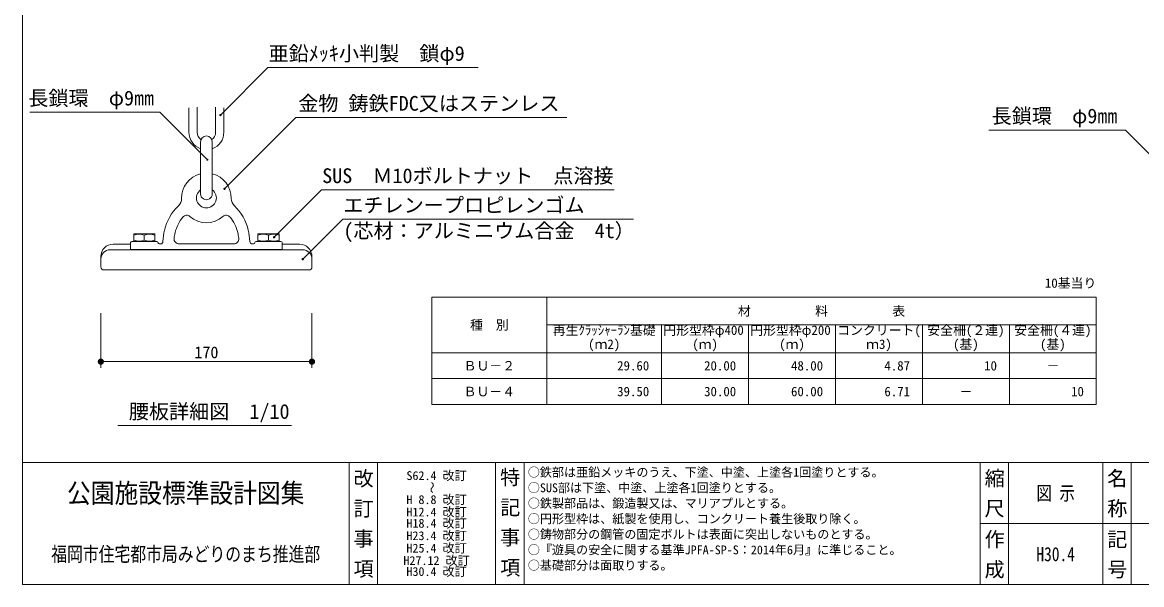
# Model space of a CAD drawing. Units: millimetres at full size, sheet at 1:20; some dimension numbers follow another scale. Extents: x 3676 to 9152, y 4348 to 8082.
# Drawn here: x 3676 to 7281, y 4348 to 6160 of the extents above; entities that cross this region are included whole.
import ezdxf
from ezdxf.enums import TextEntityAlignment as Align

# ---------------------------------------------------------------- set-up
doc = ezdxf.new("R2010")
doc.units = ezdxf.units.MM
doc.header["$LTSCALE"] = 20
for name, color, linetype, lineweight in [('0_2', 7, 'Continuous', 13), ('_0-0_', 7, 'Continuous', 13), ('寸法', 1, 'Continuous', 13), ('本体', 7, 'Continuous', 13)]:
    doc.layers.add(name, color=color, linetype=linetype, lineweight=lineweight)
doc.styles.add('@ＭＳ ゴシック', font='')
doc.styles.add('ＭＳ ゴシック', font='')
doc.styles.get('@ＭＳ ゴシック').set_extended_font_data('@MS Gothic')
doc.styles.get('ＭＳ ゴシック').set_extended_font_data('MS Gothic')

# ---------------------------------------------------------------- blocks, each defined once
blk = doc.blocks.new('filled_dot')
at = {"color": 0, "linetype": 'Continuous', "lineweight": -2, "const_width": 1.25}
blk.add_lwpolyline([(-0.625, 0, 1), (0.625, 0, 1)], format="xyb", close=True, dxfattribs=at)

msp = doc.modelspace()

# ---------------------------------------------------------------- linework, layer by layer
at = {"layer": '0_2'}
for p, q in [((4995.23, 5275.14), (4995.23, 4929.14)), ((4995.23, 5275.14), (7135.23, 5275.14)), ((5365.23, 5275.14), (5365.23, 4929.14)), ((7135.23, 5275.14), (7135.23, 4929.14)), ((5365.23, 5185.14), (7135.23, 5185.14)), ((5735.23, 5185.14), (5735.23, 4929.14)), ((6015.23, 5185.14), (6015.23, 4929.14)), ((6295.23, 5185.14), (6295.23, 4929.14)), ((6575.23, 5185.14), (6575.23, 4929.14)), ((6855.23, 5185.14), (6855.23, 4929.14)), ((4995.23, 5095.14), (7135.23, 5095.14)), ((4995.23, 5012.14), (7135.23, 5012.14)), ((4995.23, 4929.14), (7135.23, 4929.14)), ((8704.78, 4544.91), (6760.89, 4544.91))]:
    msp.add_line(p, q, dxfattribs=at)
at = {"layer": '_0-0_', "color": 6}
msp.add_line((3676.21, 4741.48), (9152.47, 4741.48), dxfattribs=at)
at = {"layer": '_0-0_'}
for p, q in [((4728.33, 4741.48), (4728.33, 4348.33)), ((4820.25, 4741.48), (4820.25, 4348.33)), ((5200.57, 4741.48), (5200.57, 4348.33)), ((5292.5, 4741.48), (5292.5, 4348.33)), ((6760.89, 4741.48), (6760.89, 4348.33)), ((6852.81, 4741.48), (6852.81, 4348.33)), ((7155.77, 4741.48), (7155.77, 4348.55)), ((7247.69, 4741.48), (7247.69, 4348.33))]:
    msp.add_line(p, q, dxfattribs=at)
at = {"layer": '_0-0_', "color": 6}
msp.add_lwpolyline([(9152.47, 7971.96), (3676.21, 7971.96), (3676.21, 4348.33), (9152.47, 4348.33)], close=True, dxfattribs=at)
at = {"layer": '寸法', "color": 3}
msp.add_line((3983.35, 4860.91), (4542.65, 4860.91), dxfattribs=at)
at = {"layer": '寸法'}
for points in [[(4313.89, 5861.51), (4319.2, 5866.81), (4466.98, 6014.6), (5143.82, 6014.6)], [(4271.93, 5717.76), (4266.62, 5723.07), (4118.84, 5870.85), (3700.31, 5870.85)], [(4327.06, 5623.74), (4332.37, 5629.05), (4556.87, 5853.56), (5429.77, 5853.56)], [(7381.92, 5660.07), (7376.62, 5665.37), (7228.83, 5813.16), (6788.81, 5813.16)], [(4486.72, 5467.58), (4492.02, 5472.88), (4639.81, 5620.67), (5581.79, 5620.67)], [(4579.14, 5397.06), (4584.44, 5402.37), (4707.89, 5525.85), (5644.4, 5525.85)]]:
    msp.add_lwpolyline(points, dxfattribs=at)
at = {"layer": '本体'}
for p, q in [((4212.73, 5806.12), (4212.73, 5885.04)), ((4239.19, 5806.12), (4239.19, 5887.37)), ((4298.66, 5806.12), (4298.66, 5887.37)), ((4325.13, 5806.12), (4325.13, 5885.04)), ((4250.07, 5775.25), (4250.07, 5607.76)), ((4287.79, 5775.25), (4287.79, 5607.24)), ((4024.93, 5445.36), (3968.93, 5445.36)), ((4024.93, 5450.36), (4024.93, 5427.36)), ((4108.93, 5454.36), (4028.93, 5454.36)), ((4034.93, 5477.79), (4035.93, 5478.36)), ((4034.93, 5454.94), (4034.93, 5477.79)), ((4034.93, 5454.94), (4035.93, 5454.36)), ((4035.93, 5478.36), (4101.93, 5478.36)), ((4035.93, 5454.36), (4101.93, 5454.36)), ((4068.93, 5457.98), (4068.93, 5474.75)), ((4102.93, 5477.79), (4101.93, 5478.36)), ((4102.93, 5454.94), (4101.93, 5454.36)), ((4102.93, 5454.94), (4102.93, 5477.79)), ((4121.09, 5446.36), (4116.93, 5446.36)), ((4357.04, 5446.36), (4179.93, 5446.36)), ((4416.77, 5446.36), (4420.93, 5446.36)), ((4508.93, 5454.36), (4428.93, 5454.36)), ((4434.93, 5477.79), (4435.93, 5478.36)), ((4434.93, 5454.94), (4434.93, 5477.79)), ((4434.93, 5454.94), (4435.93, 5454.36)), ((4501.93, 5478.36), (4435.93, 5478.36)), ((4501.93, 5454.36), (4435.93, 5454.36)), ((4468.93, 5457.98), (4468.93, 5474.75)), ((4502.93, 5477.79), (4501.93, 5478.36)), ((4502.93, 5454.94), (4501.93, 5454.36)), ((4502.93, 5454.94), (4502.93, 5477.79)), ((4512.93, 5450.36), (4512.93, 5427.36)), ((4568.93, 5445.36), (4512.93, 5445.36)), ((4578.93, 5427.36), (3958.93, 5427.36)), ((4512.93, 5428.36), (4024.93, 5428.36)), ((4081.41, 5428.36), (4024.93, 5428.36)), ((3928.93, 5372.36), (3928.93, 5405.36)), ((4608.93, 5405.36), (4608.93, 5372.36)), ((4598.93, 5362.36), (3938.93, 5362.36))]:
    msp.add_line(p, q, dxfattribs=at)
at = {"layer": '本体', "color": 1}
for p, q in [((3928.93, 5222.58), (3928.93, 5046.86)), ((4608.93, 5222.58), (4608.93, 5046.86)), ((3928.93, 5066.86), (4608.93, 5066.86))]:
    msp.add_line(p, q, dxfattribs=at)
at = {"layer": '本体'}
for centre, radius, start, end in [((4269.3, 5806.12), 56.58, 180, 250.12487), ((4269.36, 5806.78), 30.17, 181.24511, 233.71181), ((4268.5, 5806.78), 30.17, 306.28819, 358.75489), ((4268.55, 5806.12), 56.58, 289.87513, 0), ((4268.93, 5775.25), 18.86, 0, 180), ((4268.93, 5594.36), 80, 103.63475, 181.13227), ((4268.93, 5594.36), 80, 358.86773, 76.36527), ((4156.95, 5592.15), 32, 313.3332, 1.13227), ((4268.93, 5594.36), 32, 126.10941, 53.89066), ((4268.93, 5607.5), 18.86, 179.20438, 0.79562), ((4380.91, 5592.15), 32, 178.86773, 226.6668), ((4285.96, 5455.4), 156, 133.3332, 166.93793), ((4251.89, 5455.4), 156, 13.06207, 46.6668), ((4285.96, 5455.4), 121, 140.2535, 166.93793), ((4205.23, 5522.54), 16, 48.43143, 140.2535), ((4268.93, 5594.36), 80, 228.43143, 311.56857), ((4332.63, 5522.54), 16, 39.7465, 131.56857), ((4251.89, 5455.4), 121, 13.06207, 39.7465), ((4324.93, 5446.36), 196, 166.93793, 177.75253), ((4324.93, 5446.36), 161, 166.93793, 173.66481), ((4212.93, 5446.36), 161, 6.33519, 13.06207), ((4212.93, 5446.36), 196, 2.24747, 13.06207), ((3968.93, 5405.36), 40, 90, 180), ((4028.93, 5450.36), 4, 90, 180), ((4051.93, 5428.68), 49.1, 69.7444, 110.25551), ((4051.93, 5504.04), 49.1, 249.7444, 290.25592), ((4085.93, 5428.68), 49.1, 69.7444, 110.25551), ((4085.93, 5504.04), 49.1, 249.74398, 290.25551), ((4108.93, 5450.36), 4, 0, 90), ((4116.93, 5450.36), 4, 180, 270), ((4121.09, 5454.36), 8, 270, 357.75253), ((4180.81, 5462.36), 16, 173.66481, 270), ((4357.04, 5462.36), 16, 270, 6.33519), ((4416.77, 5454.36), 8, 182.24747, 270), ((4420.93, 5450.36), 4, 270, 0), ((4428.93, 5450.36), 4, 90, 180), ((4451.93, 5428.68), 49.1, 69.74445, 110.25555), ((4451.93, 5504.04), 49.1, 249.74445, 290.25597), ((4485.93, 5428.68), 49.1, 69.74445, 110.25555), ((4485.93, 5504.04), 49.1, 249.74403, 290.25555), ((4508.93, 5450.36), 4, 0, 90), ((4568.93, 5405.36), 40, 0, 90), ((3958.93, 5397.36), 30, 90, 180), ((4578.93, 5397.36), 30, 0, 90), ((3938.93, 5372.36), 10, 180, 270), ((4598.93, 5372.36), 10, 270, 0)]:
    msp.add_arc(centre, radius, start, end, dxfattribs=at)

# ---------------------------------------------------------------- block references
at = {"layer": '寸法', "xscale": 3, "yscale": 3}
for p, rotation in [((4313.89, 5861.51), 45), ((4271.93, 5717.76), 135), ((4327.06, 5623.74), 45), ((4486.72, 5467.58), 45), ((4579.14, 5397.06), 45)]:
    msp.add_blockref('filled_dot', p, dxfattribs=dict(at, rotation=rotation))
at = {"layer": '本体', "color": 1, "xscale": 8, "yscale": 8}
msp.add_blockref('filled_dot', (3928.93, 5066.86), dxfattribs=at)
at = {"layer": '本体', "color": 1, "xscale": 8, "yscale": 8, "rotation": 180}
msp.add_blockref('filled_dot', (4608.93, 5066.86), dxfattribs=at)

# ---------------------------------------------------------------- texts
at = {"layer": '_0-0_', "style": 'ＭＳ ゴシック'}
for s, p in [('10基当り', (7135.23, 5320.14)), ('29.60', (5695.23, 5053.64)), ('20.00', (5975.23, 5053.64)), ('48.00', (6255.23, 5053.64)), ('4.87', (6535.23, 5053.64)), ('10', (6815.23, 5053.64)), ('39.50', (5695.23, 4970.64)), ('30.00', (5975.23, 4970.64)), ('60.00', (6255.23, 4970.64)), ('6.71', (6535.23, 4970.64)), ('10', (7095.23, 4970.64))]:
    msp.add_text(s, height=30.38, dxfattribs=at).set_placement(p, align=Align.MIDDLE_RIGHT)
for s, height, p in [('材\u3000\u3000\u3000\u3000\u3000料\u3000\u3000\u3000\u3000\u3000表', 30.38, (6250.23, 5230.14)), ('種\u3000別', 30.38, (5180.23, 5185.14)), ('ＢＵ－２', 30.38, (5180.23, 5053.64)), ('－', 30.38, (6995.23, 5053.64)), ('ＢＵ－４', 30.38, (5180.23, 4970.64)), ('－', 30.38, (6715.23, 4970.64)), ('S62.4 改訂', 28.48, (5010.17, 4699.55)), ('H 8.8 改訂', 28.48, (5010.17, 4622.27)), ('H12.4 改訂', 28.48, (5010.17, 4582.27)), ('H18.4 改訂', 28.48, (5010.17, 4545.94)), ('H23.4 改訂', 28.48, (5010.17, 4505.94)), ('H25.4 改訂', 28.48, (5010.17, 4465.94)), ('H27.12 改訂', 28.48, (5010.17, 4425.94)), ('H30.4 改訂', 28.48, (5010.17, 4390.67))]:
    msp.add_text(s, height=height, dxfattribs=at).set_placement(p, align=Align.MIDDLE_CENTER)
for s, height, p in [('再生ｸﾗｯｼｬｰﾗﾝ基礎', 30.38, (5384.47, 5183.47)), ('円形型枠φ400', 30.38, (5740.55, 5183.47)), ('円形型枠φ200', 30.38, (6020.55, 5183.47)), ('コンクリート(', 30.38, (6300.55, 5183.47)), ('安全柵(２連)', 30.38, (6590.91, 5183.47)), ('安全柵(４連)', 30.38, (6870.91, 5183.47)), ('(ｍ2)', 30.38, (5498.43, 5138.24)), ('(ｍ)', 30.38, (5833.79, 5138.24)), ('(ｍ)', 30.38, (6113.79, 5138.24)), ('ｍ3)', 30.38, (6393.79, 5138.24)), ('(基)', 30.38, (6673.79, 5138.24)), ('(基)', 30.38, (6953.79, 5138.24)), ('○鉄部は亜鉛メッキのうえ、下塗、中塗、上塗各1回塗りとする。', 28.48, (5304.23, 4724.54)), ('○SUS部は下塗、中塗、上塗各1回塗りとする。', 28.48, (5304.23, 4674.54)), ('○鉄製部品は、鍛造製又は、マリアプルとする。', 28.48, (5304.23, 4624.54)), ('○円形型枠は、紙製を使用し、コンクリート養生後取り除く。', 28.48, (5304.23, 4574.54)), ('○鋳物部分の鋼管の固定ボルトは表面に突出しないものとする。', 28.48, (5304.23, 4524.54)), ('○『遊具の安全に関する基準JPFA-SP-S：2014年6月』に準じること。', 28.48, (5304.23, 4474.54)), ('○基礎部分は面取りする。', 28.48, (5304.23, 4424.54))]:
    msp.add_text(s, height=height, dxfattribs=at).set_placement(p, align=Align.TOP_LEFT)
at = {"layer": '_0-0_'}
for s, height, style, p in [('特 記 事 項', 47.47, '@ＭＳ ゴシック', (5246.53, 4549.54)), ('改 訂 事 項', 47.47, '@ＭＳ ゴシック', (4774.29, 4545.62)), (' 縮 尺 ', 47.47, '@ＭＳ ゴシック', (6806.85, 4643.2)), ('名 称', 47.47, '@ＭＳ ゴシック', (7201.73, 4643.2)), ('～', 28.48, 'ＭＳ ゴシック', (4995.17, 4661.33)), ('作 成', 47.47, '@ＭＳ ゴシック', (6806.85, 4446.62)), ('記 号', 47.47, '@ＭＳ ゴシック', (7201.73, 4446.62))]:
    msp.add_text(s, height=height, rotation=270, dxfattribs=dict(at, style=style)).set_placement(p, align=Align.MIDDLE_CENTER)
at = {"layer": '_0-0_', "style": 'ＭＳ ゴシック'}
for s, height, width, p in [('公園施設標準設計図集', 62.28, 0.9, (4202.27, 4643.2)), ('図 示', 45.57, 0.8, (7004.29, 4643.2)), ('福岡市住宅都市局みどりのまち推進部', 46.71, 0.8, (4202.27, 4446.62)), ('H30.4', 45.57, 0.8, (7004.29, 4446.62))]:
    msp.add_text(s, height=height, dxfattribs=dict(at, width=width)).set_placement(p, align=Align.MIDDLE_CENTER)
at = {"layer": '寸法', "color": 3, "style": 'ＭＳ ゴシック'}
for s, p in [('亜鉛ﾒｯｷ小判製\u3000鎖φ9', (4469.17, 6021.99)), ('\u3000長鎖環\u3000φ9㎜', (3630.75, 5878.24)), ('金物 鋳鉄FDC又はステンレス', (4564.66, 5861.21)), ('\u3000長鎖環\u3000φ9㎜', (6733.52, 5820.54)), ('SUS\u3000Ｍ10ボルトナット\u3000点溶接', (4641.99, 5628.05)), ('エチレンープロピレンゴム', (4710.07, 5533.24)), ('(芯材：アルミニウム合金\u30004t）', (4710.07, 5450.73)), ('腰板詳細図\u30001/10', (4019.01, 4868.32))]:
    msp.add_text(s, height=47.47, dxfattribs=at).set_placement(p, align=Align.BOTTOM_LEFT)
at = {"layer": '本体', "color": 1, "style": 'ＭＳ ゴシック'}
msp.add_text('170', height=37.98, dxfattribs=at).set_placement((4268.93, 5096.86), align=Align.MIDDLE_CENTER)

doc.saveas('drawing.dxf')
